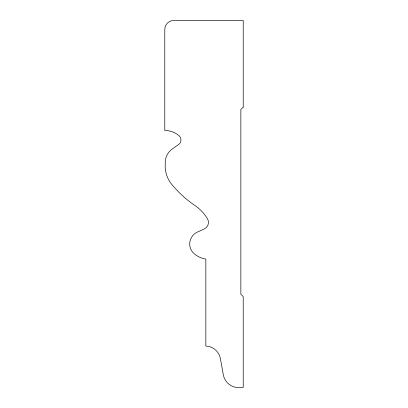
<?xml version="1.0" encoding="UTF-8"?>
<svg xmlns="http://www.w3.org/2000/svg" width="408" height="408" viewBox="0 0 408 408"><rect width="100%" height="100%" fill="white"/><g stroke="black" fill="none" stroke-linecap="round" stroke-linejoin="round"><path stroke-width="0.61" d="M243.214 107.141L240.858 109.497L240.858 294.26L243.214 296.616L243.214 387.564L237.803 387.6A15.698 15.698 0 0 1 223.395 375.202L220.402 358.647A15.254 15.254 0 0 0 205.846 346.081L205.846 259.106A23.679 23.679 0 0 1 194.147 253.72A12.75 12.75 0 0 1 191.918 236.808A12.653 12.653 0 0 1 197.406 232.055L204.281 228.964A7.155 7.155 0 0 0 207.315 218.494A41.983 41.983 0 0 0 194.876 205.489A113.398 113.398 0 0 1 172.757 185.584A29.126 29.126 0 0 1 165.23 164.006A17.014 17.014 0 0 1 171.105 149.864A105.963 105.963 0 0 1 178.434 144.697A5.615 5.615 0 0 0 179.051 135.716A21.711 21.711 0 0 0 164.786 130.483L164.786 30.207A9.16 9.16 0 0 1 174.67 20.415L243.214 20.415L243.214 107.141"/></g></svg>
